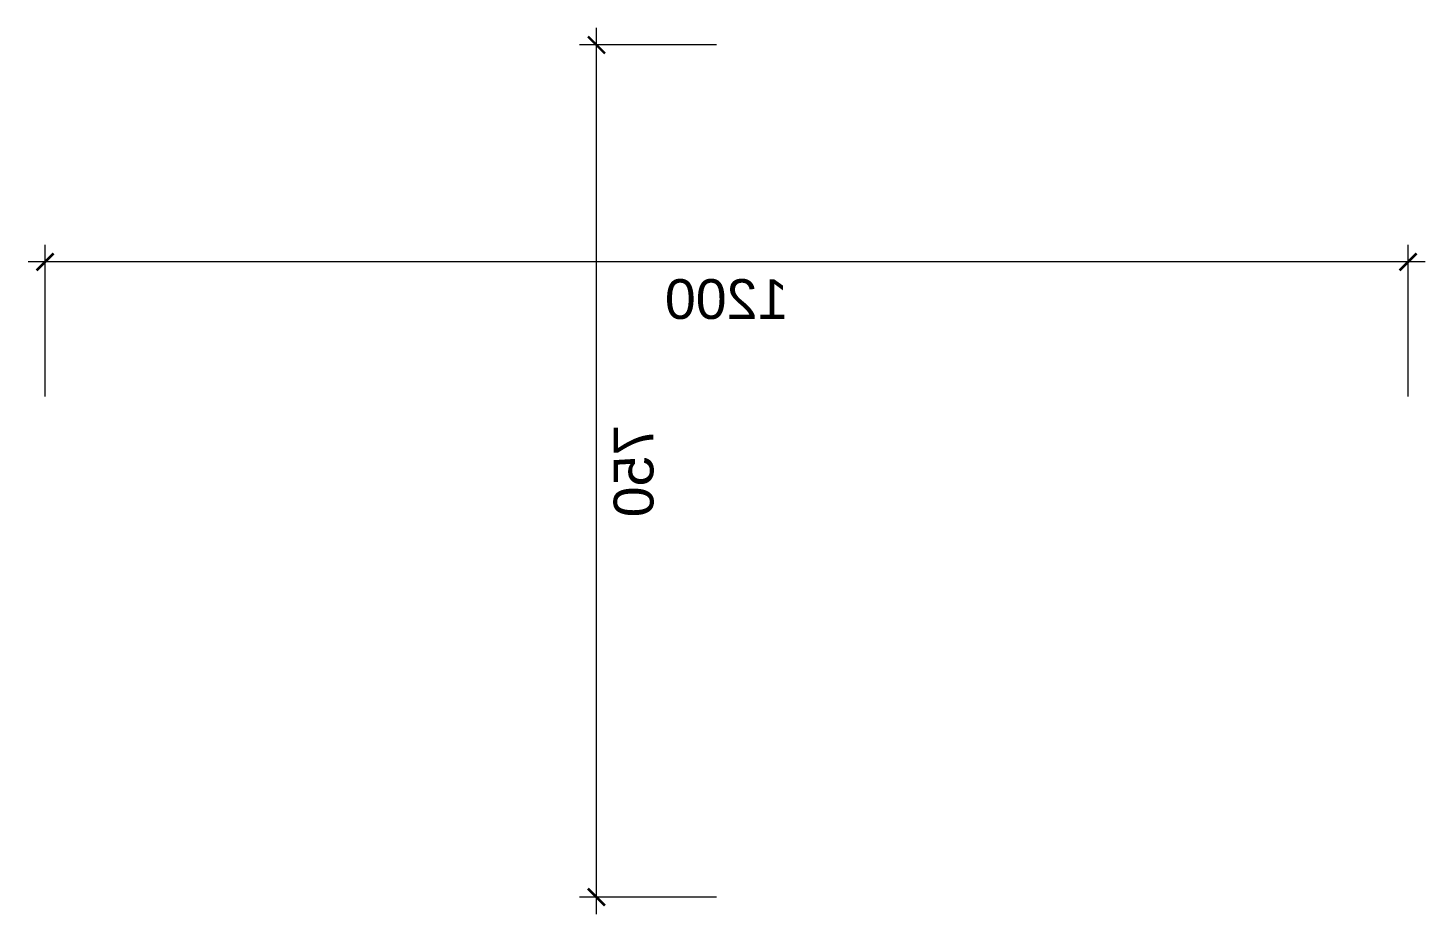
# Model space of a CAD drawing. Header units: millimetres. Extents: x -235126 to 312941, y -228449 to 114042.
# Drawn here: x -64205 to -62975, y -111886 to -111106 of the extents above; entities that cross this region are included whole.
import ezdxf

# ---------------------------------------------------------------- set-up
doc = ezdxf.new("R2010")
doc.units = ezdxf.units.MM
doc.header["$LTSCALE"] = 800
doc.layers.get('DEFPOINTS').update_dxf_attribs({"color": 250})
doc.layers.add('FF-FURN1-活动家具', color=1, linetype='Continuous')
doc.styles.get("Standard").update_dxf_attribs({"font": 'arial.ttf'})
doc.dimstyles.new('1：10', dxfattribs={"dimscale": 10, "dimtxt": 3.5, "dimasz": 1.5, "dimexe": 1.5, "dimexo": 1.5, "dimgap": 1.5, "dimtad": 1, "dimdec": 0, "dimzin": 0, "dimdsep": 46, "dimtxsty": 'Standard', "dimblk": 'ARCHTICK', "dimcen": 0, "dimdle": 1.5, "dimclrd": 8, "dimclre": 8, "dimclrt": 7, "dimadec": 0, "dimazin": 0, "dimtfac": 1, "dimtdec": 0, "dimtmove": 2, "dimatfit": 3, "dimldrblk": 'DOT', "dimfxl": 1, "dimtolj": 1, "dimtzin": 0, "dimarcsym": 0})

# ---------------------------------------------------------------- blocks, each defined once
blk = doc.blocks.new('_ArchTick')
at = {"color": 0, "linetype": 'ByBlock', "const_width": 0.15}
blk.add_lwpolyline([(-0.5, -0.5), (0.5, 0.5)], dxfattribs=at)
blk = doc.blocks.new('*D189')
at = {"layer": 'DEFPOINTS', "color": 8, "lineweight": -2, "transparency": 16777216}
for p, q in [((48592.4, 19327.5), (48592.4, 19194)), ((49792.4, 19327.5), (49792.4, 19194)), ((48577.4, 19209), (49807.4, 19209))]:
    blk.add_line(p, q, dxfattribs=at)
at = {"layer": 'DEFPOINTS', "color": 0, "transparency": 16777216}
for p in [(48592.4, 19342.5), (49792.4, 19342.5), (49792.4, 19209)]:
    blk.add_point(p, dxfattribs=at)
at = {"layer": 'DEFPOINTS', "color": 8, "lineweight": -2, "transparency": 16777216, "xscale": 15, "yscale": 15, "zscale": 15, "rotation": 180}
blk.add_blockref('_ArchTick', (48592.4, 19209), dxfattribs=at)
at = {"layer": 'DEFPOINTS', "color": 8, "lineweight": -2, "transparency": 16777216, "xscale": 15, "yscale": 15, "zscale": 15}
blk.add_blockref('_ArchTick', (49792.4, 19209), dxfattribs=at)
at = {"layer": 'DEFPOINTS', "color": 7, "transparency": 16777216, "insert": (49192.4, 19241.9), "char_height": 35, "attachment_point": 5}
blk.add_mtext('\\A1;1200', dxfattribs=at)
blk = doc.blocks.new('_Dot')
at = {"color": 0, "linetype": 'ByBlock', "lineweight": -2}
blk.add_line((-0.5, 0), (-1, 0), dxfattribs=at)
at = {"color": 0, "linetype": 'ByBlock', "const_width": 0.5}
blk.add_lwpolyline([(-0.25, 0, 1), (0.25, 0, 1)], format="xyb", close=True, dxfattribs=at)
blk = doc.blocks.new('*D190')
at = {"layer": 'DEFPOINTS', "color": 8, "lineweight": -2, "transparency": 16777216}
for p, q in [((49307, 19783), (49307, 19003)), ((49201.4, 19768), (49322, 19768)), ((49201.4, 19018), (49322, 19018))]:
    blk.add_line(p, q, dxfattribs=at)
at = {"layer": 'DEFPOINTS', "color": 0, "transparency": 16777216}
for p in [(49186.4, 19768), (49186.4, 19018), (49307, 19018)]:
    blk.add_point(p, dxfattribs=at)
at = {"layer": 'DEFPOINTS', "color": 8, "lineweight": -2, "transparency": 16777216, "xscale": 15, "yscale": 15, "zscale": 15}
for p, rotation in [((49307, 19768), 90), ((49307, 19018), 270)]:
    blk.add_blockref('_ArchTick', p, dxfattribs=dict(at, rotation=rotation))
at = {"layer": 'DEFPOINTS', "color": 7, "transparency": 16777216, "insert": (49274.1, 19393), "char_height": 35, "attachment_point": 5, "rotation": 90}
blk.add_mtext('\\A1;750', dxfattribs=at)
blk = doc.blocks.new('fjfgjgfdfj')
at = {"layer": 'DEFPOINTS'}
for base, p1, p2, angle, picture, middle in [((66940.4, 24478.4), (66806.9, 23278.4), (66806.9, 24478.4), 90, '*D189', (66907.5, 23878.4)), ((67131.5, 23992.9), (66381.5, 23872.3), (67131.5, 23872.3), 180, '*D190', (66756.5, 23960.1))]:
    dim = blk.add_linear_dim(base=base, p1=p1, p2=p2, angle=angle, dimstyle='1：10', dxfattribs=at)
    dim.commit()
    dim.dimension.update_dxf_attribs({"geometry": picture, "text_midpoint": middle, "insert": (86149.4, -25314)})

msp = doc.modelspace()

# ---------------------------------------------------------------- block references
at = {"layer": 'FF-FURN1-活动家具', "xscale": -1, "rotation": 180.0000000267143}
msp.add_blockref('fjfgjgfdfj', (-71751.7, -117416.7), dxfattribs=at)

doc.saveas('drawing.dxf')
